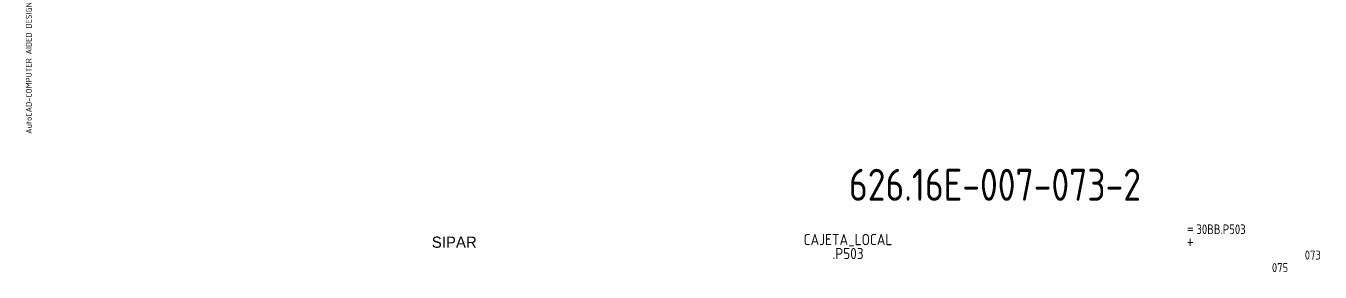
# Model space of a CAD drawing. Extents: x 10 to 912, y 6 to 221.
# Drawn here: x 507.8 to 912.1, y 5.6 to 82.5 of the extents above; entities that cross this region are included whole.
import ezdxf
from ezdxf.enums import TextEntityAlignment as Align

# ---------------------------------------------------------------- set-up
doc = ezdxf.new("R2010")
doc.units = 0
doc.header["$LTSCALE"] = 5
doc.header["$MEASUREMENT"] = 0
doc.layers.get('0').update_dxf_attribs({"linetype": 'CONTINUOUS'})
doc.layers.add('CART', color=7, linetype='CONTINUOUS')
doc.styles.add('DIN', font='DIN.shx', dxfattribs={"width": 0.85})
doc.styles.add('N', font='ROMANS', dxfattribs={"width": 0.85, "height": 3})
doc.styles.add('X', font='UNIV.SHX', dxfattribs={"height": 3.5})

msp = doc.modelspace()

# ---------------------------------------------------------------- texts
at = {"color": 2, "insert": (764.93, 37.92), "char_height": 10, "width": 111.0411, "attachment_point": 1, "style": 'DIN'}
msp.add_mtext('626.16E-007-073-2', dxfattribs=at)
at = {"layer": 'CART', "color": 1, "style": 'DIN', "width": 0.9}
msp.add_text('AutoCAD-COMPUTER AIDED DESIGN', height=1.8, rotation=90, dxfattribs=at).set_placement((509.62, 48.84))
at = {"layer": 'CART', "color": 3, "style": 'N', "width": 0.85}
for s, p in [('=', (870.39, 17.91)), ('+', (870.39, 13.87))]:
    msp.add_text(s, height=2.5, dxfattribs=at).set_placement(p)
at = {"layer": 'CART', "color": 3, "style": 'DIN', "width": 0.85}
msp.add_attdef('30BB.P503', text='', height=3, dxfattribs=at).set_placement((873.48, 16.63), align=Align.BOTTOM_LEFT)
at = {"layer": 'CART', "color": 6, "style": 'X', "flags": 1}
msp.add_attdef('SIPAR', text='', height=3.5, dxfattribs=at).set_placement((641.64, 15), align=Align.MIDDLE)
at = {"layer": 'CART', "color": 2, "style": 'DIN', "width": 0.9, "flags": 1}
for tag, p in [('CAJETA_LOCAL', (764.64, 15.65)), ('.P503', (764.64, 11.45))]:
    msp.add_attdef(tag, text='', height=3.5, dxfattribs=at).set_placement(p, align=Align.MIDDLE)
msp.add_attdef('073', text='', height=2.8, dxfattribs=at).set_placement((912.35, 9.56), align=Align.RIGHT)
at = {"layer": 'CART', "color": 7, "style": 'DIN', "width": 0.9, "flags": 1}
msp.add_attdef('075', (897.07, 5.65), '', height=2.8, dxfattribs=at)

doc.saveas('drawing.dxf')
